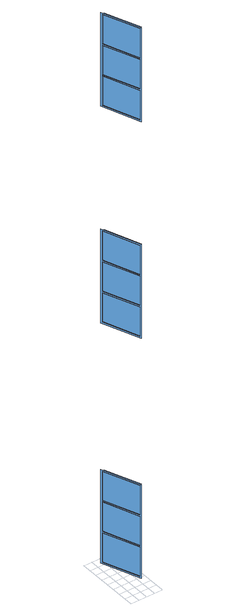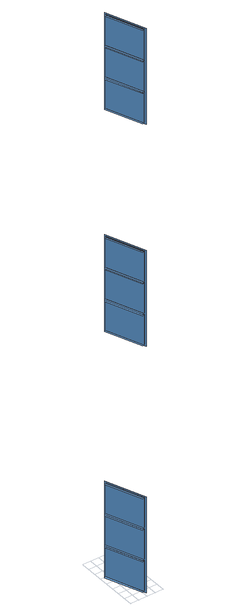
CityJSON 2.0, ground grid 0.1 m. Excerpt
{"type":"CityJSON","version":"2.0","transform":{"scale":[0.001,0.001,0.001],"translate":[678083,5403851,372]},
"CityObjects":{
"building1":{"type":"Building","attributes":{"dataAvailable":"NotSufficient","measuredHeight":20.84},"geometry":[{"type":"MultiSurface","lod":"3","boundaries":[[[0,1,2,3]],[[4,5,6,7]],[[8,9,10,11]],[[12,13,14,15],[7,16,17,4],[18,19,0,3],[20,21,8,11]],[[22,23,24,25],[26,27,28,29],[30,31,32,33],[34,35,36,37]],[[38,39,40,41],[42,43,44,45],[46,47,48,49],[50,51,52,53]],[[7,6,54,16]],[[3,2,55,18]],[[11,10,56,20]],[[26,57,58,27]],[[33,59,60,30]],[[37,61,62,34]],[[42,63,64,43]],[[49,65,66,46]],[[53,67,68,50]],[[17,69,5,4]],[[21,70,9,8]],[[19,71,1,0]],[[28,72,73,29]],[[35,74,75,36]],[[31,76,77,32]],[[44,78,79,45]],[[51,80,81,52]],[[47,82,83,48]],[[70,56,10,9]],[[54,6,5,69]],[[71,55,2,1]],[[74,62,61,75]],[[58,57,73,72]],[[76,60,59,77]],[[80,68,67,81]],[[64,63,79,78]],[[82,66,65,83]],[[84,54,6,85]],[[86,1,71,87]],[[88,5,69,89]],[[90,55,2,91]],[[92,9,70,93]],[[94,56,10,95]],[[96,58,57,97]],[[98,77,76,99]],[[100,73,72,101]],[[102,60,59,103]],[[104,75,74,105]],[[106,62,61,107]],[[108,64,63,109]],[[110,83,82,111]],[[112,79,78,113]],[[114,66,65,115]],[[116,81,80,117]],[[118,68,67,119]]],"semantics":{"surfaces":[{"type":"Window","frameMaterialClass":"Plastic","frameMaterialUncertainty":"0.3","paneMaterialClass":"Glass","_cityeditor_layer":"Unclassified.LoD3"}],"values":[0,0,0,0,0,0,0,0,0,0,0,0,0,0,0,0,0,0,0,0,0,0,0,0,0,0,0,0,0,0,0,0,0,0,0,0,0,0,0,0,0,0,0,0,0,0,0,0,0,0,0]}}]}
},
"vertices":[
[75,621,6323],[85,625,6323],[85,625,6697],[75,621,6697],[75,621,5934],[85,625,5934],[85,625,6307],[75,621,6307],[75,621,6713],[85,625,6713],[85,625,7087],[75,621,7087],[245,182,7103],[68,642,7103],[68,642,5917],[245,182,5917],[237,202,6307],[237,202,5934],[237,202,6697],[237,202,6323],[237,202,7087],[237,202,6713],[245,182,1320],[68,642,1320],[68,642,135],[245,182,135],[75,621,524],[237,202,524],[237,202,151],[75,621,151],[237,202,914],[237,202,541],[75,621,541],[75,621,914],[237,202,1304],[237,202,931],[75,621,931],[75,621,1304],[245,182,4361],[68,642,4361],[68,642,3175],[245,182,3175],[75,621,3565],[237,202,3565],[237,202,3192],[75,621,3192],[237,202,3955],[237,202,3582],[75,621,3582],[75,621,3955],[237,202,4345],[237,202,3971],[75,621,3971],[75,621,4345],[246,205,6307],[246,205,6697],[246,205,7087],[85,625,524],[246,205,524],[85,625,914],[246,205,914],[85,625,1304],[246,205,1304],[85,625,3565],[246,205,3565],[85,625,3955],[246,205,3955],[85,625,4345],[246,205,4345],[246,205,5934],[246,205,6713],[246,205,6323],[246,205,151],[85,625,151],[246,205,931],[85,625,931],[246,205,541],[85,625,541],[246,205,3192],[85,625,3192],[246,205,3971],[85,625,3971],[246,205,3582],[85,625,3582],[265,213,6307],[103,632,6307],[103,632,6323],[265,213,6323],[103,632,5934],[265,213,5934],[265,213,6697],[103,632,6697],[103,632,6713],[265,213,6713],[265,213,7087],[103,632,7087],[265,213,524],[103,632,524],[103,632,541],[265,213,541],[103,632,151],[265,213,151],[265,213,914],[103,632,914],[103,632,931],[265,213,931],[265,213,1304],[103,632,1304],[265,213,3565],[103,632,3565],[103,632,3582],[265,213,3582],[103,632,3192],[265,213,3192],[265,213,3955],[103,632,3955],[103,632,3971],[265,213,3971],[265,213,4345],[103,632,4345]
]}
